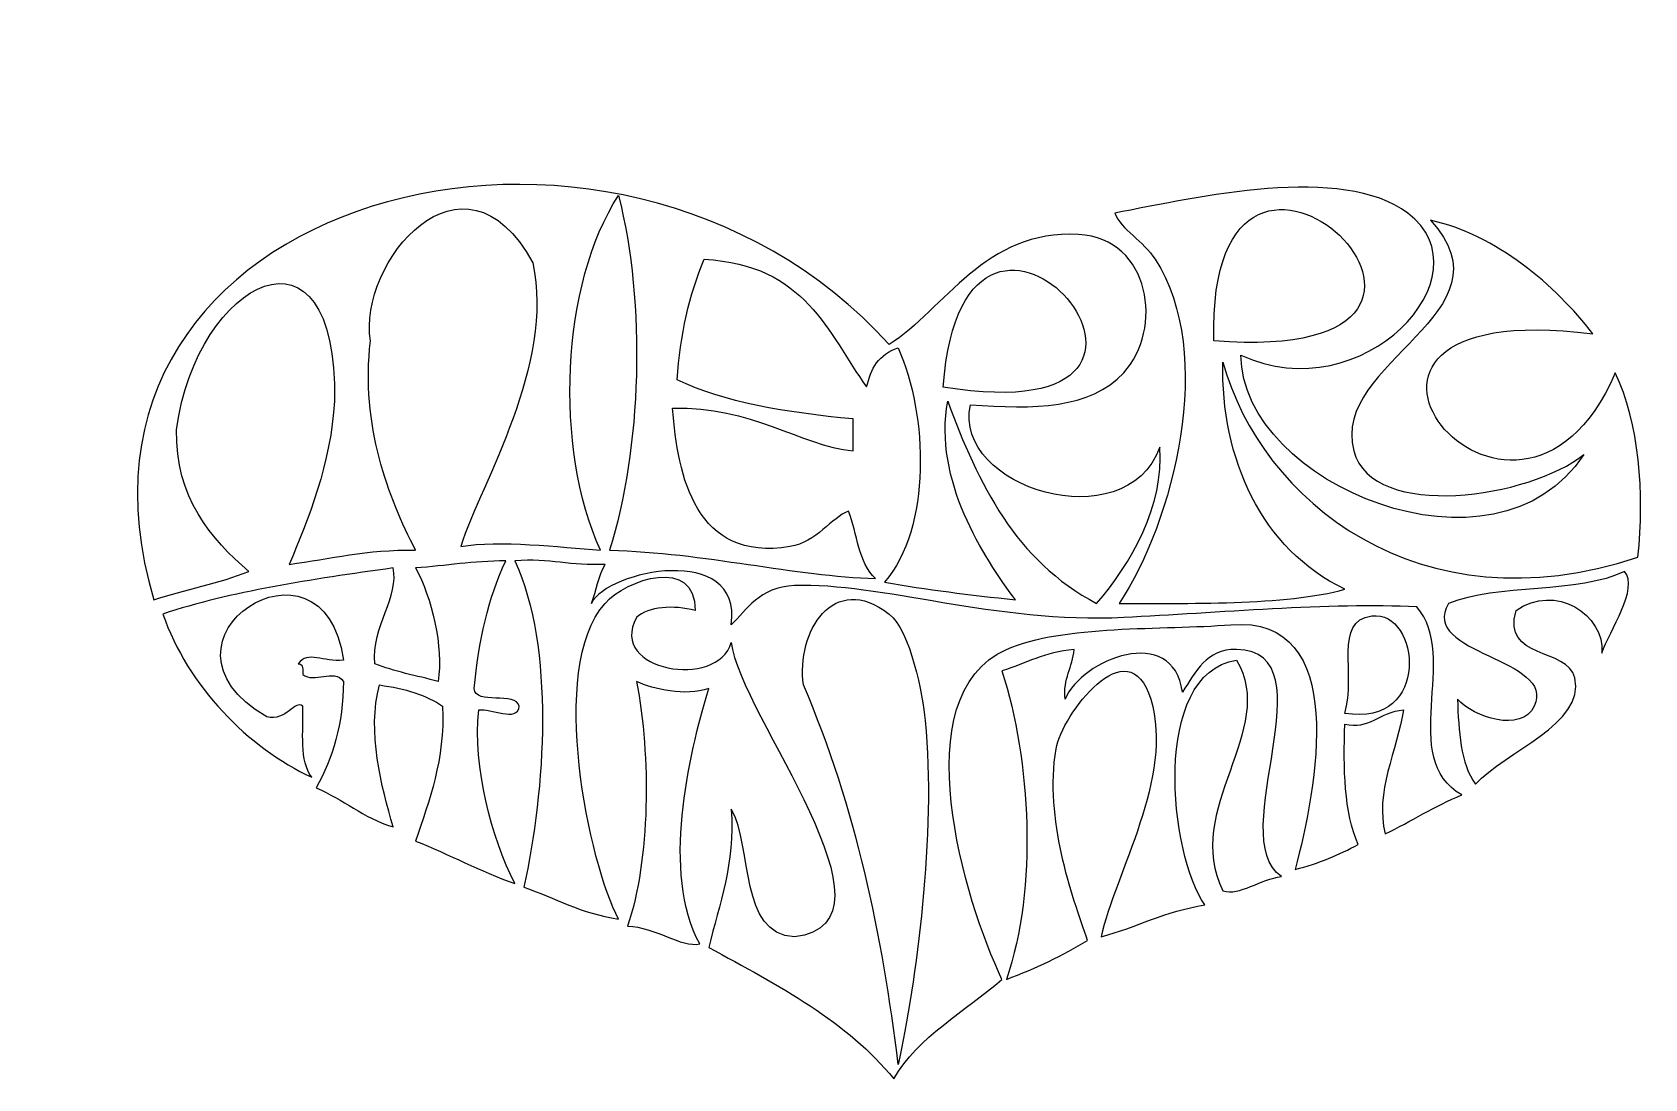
# Model space of a CAD drawing. Header units: centimetres. Extents: x -7.5 to 5.8, y 0.4 to 9.
import ezdxf

# ---------------------------------------------------------------- set-up
doc = ezdxf.new("R2010")
doc.units = ezdxf.units.CM
doc.header["$MEASUREMENT"] = 0
doc.layers.add('Layer 1', color=7, linetype='Continuous')

msp = doc.modelspace()

# ---------------------------------------------------------------- linework, layer by layer
at = {"layer": 'Layer 1', "color": 253}
for points in [[(2.22589, 6.48018), (5.04418, 6.25771), (2.15886, 9.01698), (2.22589, 6.48018)], [(0.00046, 6.10112), (2.55034, 5.67854), (0.16834, 8.45995), (0.00046, 6.10112)]]:
    msp.add_open_spline(points, degree=3, dxfattribs=at)
for points, knots in [([(-2.67005, 7.67568), (-3.14316, 6.95457), (-3.20127, 5.59352), (-2.81841, 4.75984), (-2.81841, 4.75984), (-3.15846, 4.78434), (-3.64759, 4.8463), (-3.96822, 4.789), (-3.96822, 4.789), (-3.7907, 5.33337), (-3.1955, 6.28187), (-3.37477, 7.12167), (-3.37477, 7.12167), (-3.94842, 8.17001), (-4.81828, 7.11631), (-4.71003, 6.48019), (-4.71003, 6.48019), (-4.79235, 5.78573), (-4.56182, 5.18867), (-4.33913, 4.75984), (-4.33913, 4.75984), (-4.74419, 4.76725), (-5.03792, 4.68715), (-5.37766, 4.64321), (-5.37766, 4.64321), (-5.22739, 4.99635), (-5.03123, 5.48095), (-5.00676, 5.9845), (-5.00676, 5.9845), (-4.9726, 7.58195), (-6.13926, 6.98348), (-6.30492, 5.75123), (-6.30492, 5.75123), (-6.31507, 5.19236), (-6.01979, 4.84942), (-5.71147, 4.58489), (-5.71147, 4.58489), (-5.94612, 4.48749), (-6.24104, 4.43748), (-6.49037, 4.35162), (-6.49037, 4.35162), (-7.4912, 7.66808), (-2.72175, 8.96116), (-0.44463, 6.45103), (-0.44463, 6.45103), (0.01272, 6.73986), (0.34334, 7.40022), (1.11317, 7.35494), (1.11317, 7.35494), (1.70919, 7.31987), (1.8116, 6.57216), (1.48407, 6.21776), (1.48407, 6.21776), (1.21027, 5.92148), (0.74597, 5.91605), (0.22299, 5.95534), (0.22299, 5.95534), (0.07664, 5.27133), (1.49715, 4.83865), (1.78079, 5.60544), (1.78079, 5.60544), (1.81968, 5.12769), (1.54223, 4.64613), (1.26152, 4.32247), (1.26152, 4.32247), (0.5943, 4.6727), (0.2864, 5.30539), (0.03754, 5.9845), (0.03754, 5.9845), (-0.08275, 5.33585), (0.33267, 4.70044), (0.5939, 4.35163), (0.5939, 4.35163), (0.22475, 4.39188), (-0.14101, 4.43481), (-0.48172, 4.49742), (-0.48172, 4.49742), (-0.09711, 4.94282), (-0.12375, 5.87107), (-0.37045, 6.42188), (-0.37045, 6.42188), (-0.53205, 6.37397), (-0.59474, 6.24827), (-0.63008, 6.10114), (-0.63008, 6.10114), (-0.95158, 6.5482), (-1.13085, 7.10706), (-1.96534, 7.15085), (-1.96534, 7.15085), (-2.09093, 6.86076), (-2.16166, 6.52759), (-2.18788, 6.15946), (-2.18788, 6.15946), (-1.80461, 5.97479), (-1.29302, 5.891), (-0.74135, 5.83872), (-0.74135, 5.83872), (-0.74135, 5.75125), (-0.74135, 5.66377), (-0.74135, 5.5763), (-0.74135, 5.5763), (-1.18201, 5.62032), (-1.57738, 5.94811), (-2.22497, 5.9262), (-2.22497, 5.9262), (-2.18494, 5.36344), (-2.03359, 4.66186), (-1.26062, 4.78902), (-1.26062, 4.78902), (-1.04153, 4.82506), (-0.91764, 5.02881), (-0.77845, 5.0806), (-0.77845, 5.0806), (-0.70581, 4.89472), (-0.69881, 4.65724), (-0.55591, 4.52659), (-0.55591, 4.52659), (-1.21246, 4.54514), (-1.96612, 4.73973), (-2.74425, 4.75986), (-2.74425, 4.75986), (-2.48153, 5.5897), (-2.44289, 6.78572), (-2.67007, 7.6757), (-2.67007, 7.6757), (-2.67007, 7.6757), (-2.67005, 7.67568), (-2.67005, 7.67568)], [0, 0, 0, 0, 0.03030303, 0.03030303, 0.03030303, 0.03030303, 0.06060606, 0.06060606, 0.06060606, 0.06060606, 0.09090909, 0.09090909, 0.09090909, 0.09090909, 0.12121212, 0.12121212, 0.12121212, 0.12121212, 0.15151515, 0.15151515, 0.15151515, 0.15151515, 0.18181818, 0.18181818, 0.18181818, 0.18181818, 0.21212121, 0.21212121, 0.21212121, 0.21212121, 0.24242424, 0.24242424, 0.24242424, 0.24242424, 0.27272727, 0.27272727, 0.27272727, 0.27272727, 0.3030303, 0.3030303, 0.3030303, 0.3030303, 0.33333333, 0.33333333, 0.33333333, 0.33333333, 0.36363636, 0.36363636, 0.36363636, 0.36363636, 0.39393939, 0.39393939, 0.39393939, 0.39393939, 0.42424242, 0.42424242, 0.42424242, 0.42424242, 0.45454545, 0.45454545, 0.45454545, 0.45454545, 0.48484848, 0.48484848, 0.48484848, 0.48484848, 0.51515152, 0.51515152, 0.51515152, 0.51515152, 0.54545455, 0.54545455, 0.54545455, 0.54545455, 0.57575758, 0.57575758, 0.57575758, 0.57575758, 0.60606061, 0.60606061, 0.60606061, 0.60606061, 0.63636364, 0.63636364, 0.63636364, 0.63636364, 0.66666667, 0.66666667, 0.66666667, 0.66666667, 0.6969697, 0.6969697, 0.6969697, 0.6969697, 0.72727273, 0.72727273, 0.72727273, 0.72727273, 0.75757576, 0.75757576, 0.75757576, 0.75757576, 0.78787879, 0.78787879, 0.78787879, 0.78787879, 0.81818182, 0.81818182, 0.81818182, 0.81818182, 0.84848485, 0.84848485, 0.84848485, 0.84848485, 0.87878788, 0.87878788, 0.87878788, 0.87878788, 0.90909091, 0.90909091, 0.90909091, 0.90909091, 0.93939394, 0.93939394, 0.93939394, 0.93939394, 1, 1, 1, 1]), ([(2.44843, 6.36355), (2.45162, 5.30036), (4.54976, 4.4352), (5.2673, 5.54711), (5.2673, 5.54711), (4.83473, 5.19089), (3.52817, 4.99533), (3.37569, 5.57627), (3.37569, 5.57627), (3.18297, 6.31066), (4.71635, 6.70924), (4.00623, 7.47157), (4.00623, 7.47157), (4.54791, 7.35299), (5.0341, 6.93838), (5.34149, 6.5385), (5.34149, 6.5385), (2.60216, 6.88526), (4.69574, 4.29338), (5.52689, 6.21776), (5.52689, 6.21776), (5.72326, 5.80201), (5.7688, 5.23508), (5.71239, 4.70152), (5.71239, 4.70152), (3.90861, 4.10628), (2.61111, 5.17125), (2.30007, 6.30523), (2.30007, 6.30523), (2.27931, 5.52103), (2.61714, 4.76615), (3.30146, 4.43909), (3.30146, 4.43909), (2.83036, 4.30286), (1.9661, 4.32408), (1.44694, 4.32246), (1.44694, 4.32246), (1.89429, 4.99367), (2.24629, 6.37319), (1.74372, 7.15083), (1.74372, 7.15083), (1.64904, 7.29731), (1.46199, 7.39625), (1.40991, 7.52989), (1.40991, 7.52989), (2.08918, 7.66106), (3.28123, 7.93685), (3.82079, 7.52989), (3.82079, 7.52989), (4.49439, 7.02188), (3.45148, 5.90034), (2.44844, 6.36355), (2.44844, 6.36355), (2.44844, 6.36355), (2.44843, 6.36355), (2.44843, 6.36355)], [0, 0, 0, 0, 0.06666667, 0.06666667, 0.06666667, 0.06666667, 0.13333333, 0.13333333, 0.13333333, 0.13333333, 0.2, 0.2, 0.2, 0.2, 0.26666667, 0.26666667, 0.26666667, 0.26666667, 0.33333333, 0.33333333, 0.33333333, 0.33333333, 0.4, 0.4, 0.4, 0.4, 0.46666667, 0.46666667, 0.46666667, 0.46666667, 0.53333333, 0.53333333, 0.53333333, 0.53333333, 0.6, 0.6, 0.6, 0.6, 0.66666667, 0.66666667, 0.66666667, 0.66666667, 0.73333333, 0.73333333, 0.73333333, 0.73333333, 0.8, 0.8, 0.8, 0.8, 0.86666667, 0.86666667, 0.86666667, 0.86666667, 1, 1, 1, 1]), ([(-3.59731, 4.67236), (-3.7415, 4.36778), (-3.81996, 4.01156), (-3.85694, 3.62266), (-3.85694, 3.62266), (-3.85158, 3.48108), (-3.50989, 3.60391), (-3.48604, 3.47687), (-3.48604, 3.47687), (-3.49897, 3.34177), (-3.72532, 3.46128), (-3.81985, 3.44767), (-3.81985, 3.44767), (-3.86812, 2.97097), (-3.71522, 2.40347), (-3.52313, 2.01895), (-3.52313, 2.01895), (-3.81244, 2.12198), (-4.0595, 2.25817), (-4.33912, 2.36885), (-4.33912, 2.36885), (-4.22625, 2.70774), (-4.09788, 3.03451), (-4.11658, 3.47687), (-4.11658, 3.47687), (-4.24815, 3.56783), (-4.42479, 3.62331), (-4.63585, 3.65178), (-4.63585, 3.65178), (-4.7411, 3.26758), (-4.61684, 2.81157), (-4.52458, 2.48544), (-4.52458, 2.48544), (-4.77339, 2.56202), (-4.93191, 2.70956), (-5.15512, 2.80618), (-5.15512, 2.80618), (-5.02185, 3.05131), (-4.93309, 3.33148), (-4.93258, 3.68097), (-4.93258, 3.68097), (-5.01093, 3.79149), (-5.17459, 3.66161), (-5.26639, 3.73925), (-5.26639, 3.73925), (-5.2632, 3.78064), (-5.26026, 3.82183), (-5.30348, 3.82673), (-5.30348, 3.82673), (-5.22394, 3.93632), (-5.09923, 3.83706), (-4.93258, 3.85589), (-4.93258, 3.85589), (-5.08887, 5.021), (-6.64331, 4.01757), (-5.56312, 3.38935), (-5.56312, 3.38935), (-5.39987, 3.35011), (-5.33038, 3.53462), (-5.2664, 3.47683), (-5.2664, 3.47683), (-5.26068, 3.2675), (-5.2955, 3.02629), (-5.19222, 2.89366), (-5.19222, 2.89366), (-5.71494, 3.13401), (-6.21494, 3.64473), (-6.41621, 4.23495), (-6.41621, 4.23495), (-5.86207, 4.42136), (-5.195, 4.519), (-4.5246, 4.61401), (-4.5246, 4.61401), (-4.46711, 4.38378), (-4.70356, 4.13294), (-4.67296, 3.82673), (-4.67296, 3.82673), (-4.52001, 3.7623), (-4.32828, 3.72836), (-4.15369, 3.68094), (-4.15369, 3.68094), (-4.10707, 3.96366), (-4.2069, 4.37548), (-4.33914, 4.61401), (-4.33914, 4.61401), (-4.08842, 4.63078), (-3.86804, 4.67131), (-3.59733, 4.67237), (-3.59733, 4.67237), (-3.59733, 4.67237), (-3.59731, 4.67236), (-3.59731, 4.67236)], [0, 0, 0, 0, 0.04166667, 0.04166667, 0.04166667, 0.04166667, 0.08333333, 0.08333333, 0.08333333, 0.08333333, 0.125, 0.125, 0.125, 0.125, 0.16666667, 0.16666667, 0.16666667, 0.16666667, 0.20833333, 0.20833333, 0.20833333, 0.20833333, 0.25, 0.25, 0.25, 0.25, 0.29166667, 0.29166667, 0.29166667, 0.29166667, 0.33333333, 0.33333333, 0.33333333, 0.33333333, 0.375, 0.375, 0.375, 0.375, 0.41666667, 0.41666667, 0.41666667, 0.41666667, 0.45833333, 0.45833333, 0.45833333, 0.45833333, 0.5, 0.5, 0.5, 0.5, 0.54166667, 0.54166667, 0.54166667, 0.54166667, 0.58333333, 0.58333333, 0.58333333, 0.58333333, 0.625, 0.625, 0.625, 0.625, 0.66666667, 0.66666667, 0.66666667, 0.66666667, 0.70833333, 0.70833333, 0.70833333, 0.70833333, 0.75, 0.75, 0.75, 0.75, 0.79166667, 0.79166667, 0.79166667, 0.79166667, 0.83333333, 0.83333333, 0.83333333, 0.83333333, 0.875, 0.875, 0.875, 0.875, 0.91666667, 0.91666667, 0.91666667, 0.91666667, 1, 1, 1, 1]), ([(-3.52313, 4.67236), (-3.23496, 4.69484), (-3.06069, 4.62765), (-2.78132, 4.6432), (-2.78132, 4.6432), (-2.83469, 4.54908), (-2.85231, 4.42686), (-2.89259, 4.32246), (-2.89259, 4.32246), (-2.76267, 4.59473), (-1.65377, 4.8256), (-1.74278, 4.14751), (-1.74278, 4.14751), (-1.61502, 4.26706), (-1.51601, 4.45659), (-1.22351, 4.46825), (-1.22351, 4.46825), (-0.5243, 4.49611), (0.42547, 4.15419), (1.48409, 4.20582), (1.48409, 4.20582), (2.24727, 4.24304), (3.17907, 4.331), (3.89497, 4.2933), (3.89497, 4.2933), (4.24929, 3.88447), (3.7363, 3.04779), (4.26587, 2.7479), (4.26587, 2.7479), (4.03725, 2.65548), (3.84891, 2.53136), (3.63533, 2.42716), (3.63533, 2.42716), (3.54472, 2.76102), (3.73553, 3.12575), (3.78369, 3.44766), (3.78369, 3.44766), (3.58866, 3.43069), (3.50184, 3.27809), (3.30152, 3.33103), (3.30152, 3.33103), (3.29137, 2.96343), (3.29436, 2.60616), (3.41279, 2.33968), (3.41279, 2.33968), (3.25469, 2.2599), (3.0916, 2.18397), (2.89352, 2.13557), (2.89352, 2.13557), (3.07063, 2.80131), (3.34757, 4.2268), (2.36528, 4.14702), (2.36528, 4.14702), (1.80139, 4.10122), (0.98687, 4.15096), (0.51973, 3.94339), (0.51973, 3.94339), (-0.33522, 3.56351), (0.17572, 1.87517), (0.48264, 1.23166), (0.48264, 1.23166), (0.17602, 0.96733), (-0.20492, 0.76136), (-0.40753, 0.41522), (-0.40753, 0.41522), (-0.78147, 0.87937), (-1.35602, 1.18581), (-1.92824, 1.49412), (-1.92824, 1.49412), (-1.8402, 1.85257), (-1.71136, 2.1789), (-1.74279, 2.63126), (-1.74279, 2.63126), (-1.56264, 2.3125), (-1.68133, 1.60545), (-1.22352, 1.58156), (-1.22352, 1.58156), (-0.26694, 1.6924), (-1.67774, 3.41086), (-1.74279, 4.00175), (-1.74279, 4.00175), (-1.85195, 3.61257), (-2.76453, 3.76565), (-2.52169, 4.20586), (-2.52169, 4.20586), (-2.42423, 4.29953), (-2.2176, 4.30986), (-2.03952, 4.26418), (-2.03952, 4.26418), (-2.03576, 4.71452), (-2.60772, 4.52017), (-2.78133, 4.3225), (-2.78133, 4.3225), (-3.25573, 3.78226), (-2.91038, 2.17968), (-2.67006, 1.7274), (-2.67006, 1.7274), (-2.98141, 1.77422), (-3.19128, 1.90081), (-3.44896, 1.98979), (-3.44896, 1.98979), (-3.27258, 2.78739), (-3.19201, 3.96163), (-3.52314, 4.67237), (-3.52314, 4.67237), (-3.52314, 4.67237), (-3.52313, 4.67236), (-3.52313, 4.67236)], [0, 0, 0, 0, 0.03571429, 0.03571429, 0.03571429, 0.03571429, 0.07142857, 0.07142857, 0.07142857, 0.07142857, 0.10714286, 0.10714286, 0.10714286, 0.10714286, 0.14285714, 0.14285714, 0.14285714, 0.14285714, 0.17857143, 0.17857143, 0.17857143, 0.17857143, 0.21428571, 0.21428571, 0.21428571, 0.21428571, 0.25, 0.25, 0.25, 0.25, 0.28571429, 0.28571429, 0.28571429, 0.28571429, 0.32142857, 0.32142857, 0.32142857, 0.32142857, 0.35714286, 0.35714286, 0.35714286, 0.35714286, 0.39285714, 0.39285714, 0.39285714, 0.39285714, 0.42857143, 0.42857143, 0.42857143, 0.42857143, 0.46428571, 0.46428571, 0.46428571, 0.46428571, 0.5, 0.5, 0.5, 0.5, 0.53571429, 0.53571429, 0.53571429, 0.53571429, 0.57142857, 0.57142857, 0.57142857, 0.57142857, 0.60714286, 0.60714286, 0.60714286, 0.60714286, 0.64285714, 0.64285714, 0.64285714, 0.64285714, 0.67857143, 0.67857143, 0.67857143, 0.67857143, 0.71428571, 0.71428571, 0.71428571, 0.71428571, 0.75, 0.75, 0.75, 0.75, 0.78571429, 0.78571429, 0.78571429, 0.78571429, 0.82142857, 0.82142857, 0.82142857, 0.82142857, 0.85714286, 0.85714286, 0.85714286, 0.85714286, 0.89285714, 0.89285714, 0.89285714, 0.89285714, 0.92857143, 0.92857143, 0.92857143, 0.92857143, 1, 1, 1, 1]), ([(-0.14795, 3.36019), (-0.16809, 3.56592), (-0.26834, 4.0981), (-0.44467, 4.23498), (-0.44467, 4.23498), (-0.90377, 4.59144), (-1.2109, 4.08417), (-1.14939, 3.65181), (-1.14939, 3.65181), (-0.71437, 2.6326), (-0.49989, 1.60053), (-0.37049, 0.53186), (-0.37049, 0.53186), (-0.22311, 1.20161), (-0.05687, 2.43141), (-0.14795, 3.36019)], [0, 0, 0, 0, 0.2, 0.2, 0.2, 0.2, 0.4, 0.4, 0.4, 0.4, 0.6, 0.6, 0.6, 0.6, 1, 1, 1, 1]), ([(5.60112, 4.58489), (5.72609, 4.44282), (5.47887, 4.10143), (5.41562, 3.91425), (5.41562, 3.91425), (5.44328, 4.22888), (5.03086, 4.49276), (4.7109, 4.26415), (4.7109, 4.26415), (4.58963, 3.8567), (5.13486, 3.96309), (5.19308, 3.71014), (5.19308, 3.71014), (5.2806, 3.32946), (4.62204, 3.1085), (4.37709, 2.83535), (4.37709, 2.83535), (4.25144, 3.00876), (4.23929, 3.27139), (4.22868, 3.53515), (4.22868, 3.53515), (4.36025, 3.38401), (4.75418, 3.2579), (4.85922, 3.47687), (4.85922, 3.47687), (5.04977, 3.87387), (3.90806, 3.90194), (4.1545, 4.32246), (4.1545, 4.32246), (4.54452, 4.48243), (5.23888, 4.40313), (5.60113, 4.58489), (5.60113, 4.58489), (5.60113, 4.58489), (5.60112, 4.58489), (5.60112, 4.58489)], [0, 0, 0, 0, 0.1, 0.1, 0.1, 0.1, 0.2, 0.2, 0.2, 0.2, 0.3, 0.3, 0.3, 0.3, 0.4, 0.4, 0.4, 0.4, 0.5, 0.5, 0.5, 0.5, 0.6, 0.6, 0.6, 0.6, 0.7, 0.7, 0.7, 0.7, 0.8, 0.8, 0.8, 0.8, 1, 1, 1, 1]), ([(3.52405, 4.21898), (3.20564, 4.17872), (3.40186, 3.74366), (3.30151, 3.41855), (3.30151, 3.41855), (4.01946, 3.30011), (3.92247, 4.26936), (3.52405, 4.21898)], [0, 0, 0, 0, 0.33333333, 0.33333333, 0.33333333, 0.33333333, 1, 1, 1, 1]), ([(1.07608, 3.9434), (1.06372, 3.79761), (0.98475, 3.70418), (1.0019, 3.53518), (1.0019, 3.53518), (1.13713, 3.86524), (1.89125, 4.15848), (1.96625, 3.5935), (1.96625, 3.5935), (2.07999, 3.7591), (2.15778, 3.94883), (2.41139, 3.9434), (2.41139, 3.9434), (3.19565, 3.92651), (2.30207, 2.40149), (2.78229, 2.07726), (2.78229, 2.07726), (2.60982, 2.05819), (2.43616, 1.91442), (2.30011, 1.96063), (2.30011, 1.96063), (1.9614, 2.62548), (2.75694, 3.28515), (2.41138, 3.85593), (2.41138, 3.85593), (1.70826, 3.74606), (1.85677, 2.25339), (2.15174, 1.844), (2.15174, 1.844), (1.82174, 1.79245), (1.59379, 1.66059), (1.29861, 1.58157), (1.29861, 1.58157), (1.41194, 2.10367), (1.90071, 2.89702), (1.70661, 3.53519), (1.70661, 3.53519), (1.52456, 4.13375), (0.97356, 3.40406), (0.92776, 3.12697), (0.92776, 3.12697), (0.83215, 2.5485), (1.05644, 1.92678), (1.18734, 1.55241), (1.18734, 1.55241), (0.98622, 1.42869), (0.76152, 1.32348), (0.51971, 1.23167), (0.51971, 1.23167), (0.77744, 1.9891), (0.72062, 3.02451), (0.48262, 3.76845), (0.48262, 3.76845), (0.67946, 3.82754), (0.83096, 3.92222), (1.07607, 3.9434), (1.07607, 3.9434), (1.07607, 3.9434), (1.07608, 3.9434), (1.07608, 3.9434)], [0, 0, 0, 0, 0.0625, 0.0625, 0.0625, 0.0625, 0.125, 0.125, 0.125, 0.125, 0.1875, 0.1875, 0.1875, 0.1875, 0.25, 0.25, 0.25, 0.25, 0.3125, 0.3125, 0.3125, 0.3125, 0.375, 0.375, 0.375, 0.375, 0.4375, 0.4375, 0.4375, 0.4375, 0.5, 0.5, 0.5, 0.5, 0.5625, 0.5625, 0.5625, 0.5625, 0.625, 0.625, 0.625, 0.625, 0.6875, 0.6875, 0.6875, 0.6875, 0.75, 0.75, 0.75, 0.75, 0.8125, 0.8125, 0.8125, 0.8125, 0.875, 0.875, 0.875, 0.875, 1, 1, 1, 1]), ([(-2.52169, 3.68097), (-2.38203, 3.61512), (-2.12178, 3.55721), (-1.92824, 3.62265), (-1.92824, 3.62265), (-2.09896, 3.05402), (-2.31651, 2.11131), (-2.00242, 1.52324), (-2.00242, 1.52324), (-2.15578, 1.49088), (-2.36668, 1.66397), (-2.59587, 1.66903), (-2.59587, 1.66903), (-2.40908, 2.22146), (-2.40316, 3.06094), (-2.52169, 3.68096), (-2.52169, 3.68096), (-2.52169, 3.68096), (-2.52169, 3.68097), (-2.52169, 3.68097)], [0, 0, 0, 0, 0.16666667, 0.16666667, 0.16666667, 0.16666667, 0.33333333, 0.33333333, 0.33333333, 0.33333333, 0.5, 0.5, 0.5, 0.5, 0.66666667, 0.66666667, 0.66666667, 0.66666667, 1, 1, 1, 1])]:
    msp.add_open_spline(points, degree=3, knots=knots, dxfattribs=at)

doc.saveas('drawing.dxf')
